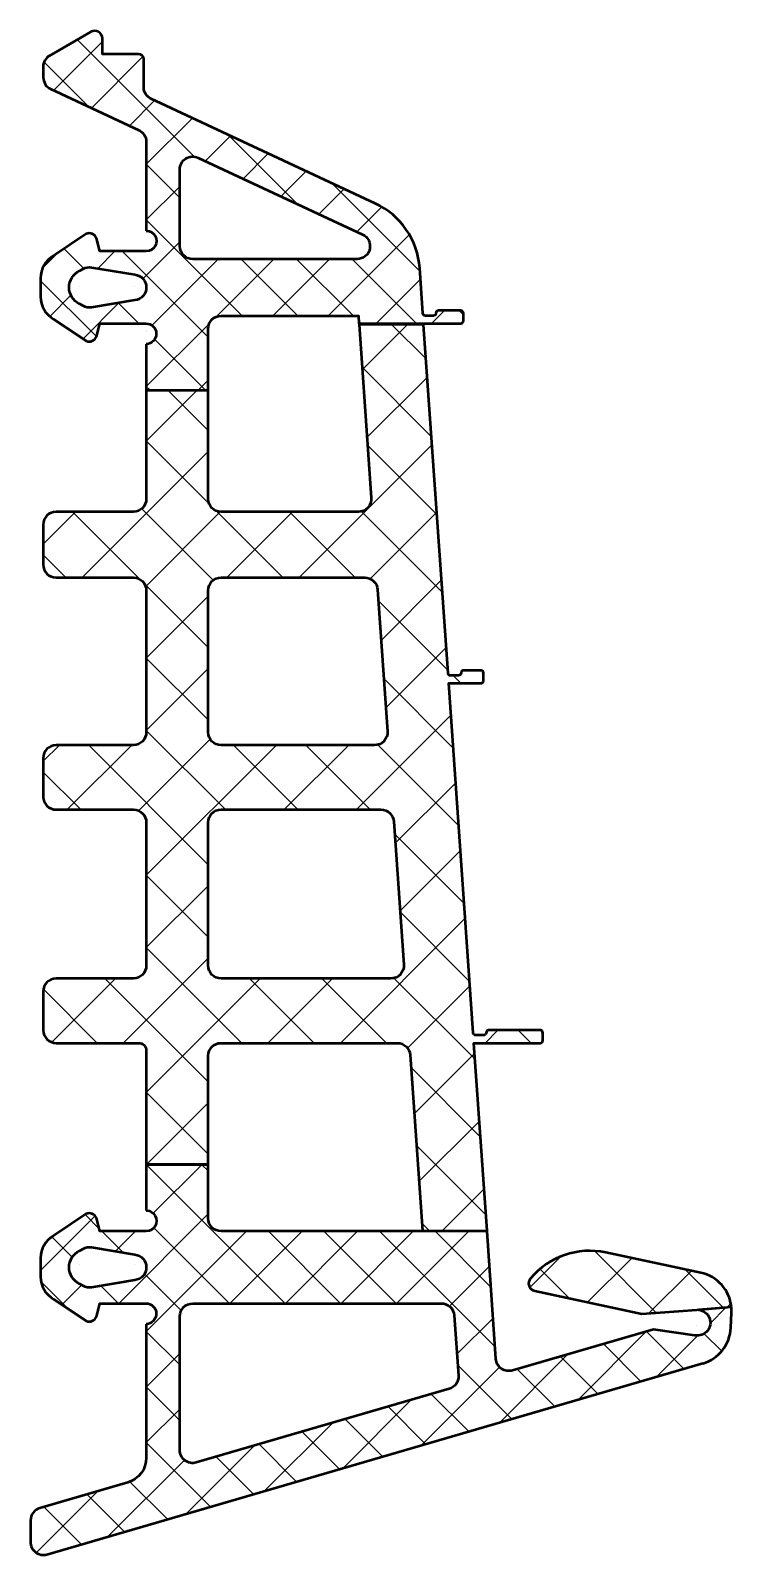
# Model space of a CAD drawing. Extents: x -4.5 to 22.7, y -15.2 to 44.
import ezdxf

# ---------------------------------------------------------------- set-up
doc = ezdxf.new("R2010")
doc.units = 0
for name, color, linetype, lineweight in [('0S-Alu contour', 7, 'Continuous', 50), ('0S-EPDM contour', 22, 'Continuous', 50), ('0S-EPDM hatch', 25, 'Continuous', 25), ('0S-PT contour', 91, 'Continuous', 50), ('0S-PT hatch', 103, 'Continuous', 25)]:
    doc.layers.add(name, color=color, linetype=linetype, lineweight=lineweight)

# ---------------------------------------------------------------- blocks, each defined once
blk = doc.blocks.new('284580__B1F8072A_C4BF_491D_9C93_916087E23566_')
at = {"layer": '0S-EPDM hatch'}
h = blk.add_hatch(dxfattribs=at)
h.set_pattern_fill('ANSI37', color=256, scale=0.625, angle=90, style=0)
edge = h.paths.add_edge_path()
edge.add_arc((-3.5, 24.82), 0.5, 90, 180)
edge.add_line((-4, 24.82), (-4, 23.27))
edge.add_arc((-3.5, 23.27), 0.5, 180, 270)
edge.add_line((-3.5, 22.77), (-0.5, 22.77))
edge.add_ellipse((-0.5, 22.27), major_axis=(-0.5, 0), ratio=1, start_angle=180, end_angle=270, ccw=False)
edge.add_line((0, 22.27), (0, 16.77))
edge.add_ellipse((-0.5, 16.77), major_axis=(-0.5, 0), ratio=1, start_angle=90, end_angle=180, ccw=False)
edge.add_line((-0.5, 16.27), (-3.5, 16.27))
edge.add_arc((-3.5, 15.77), 0.5, 90, 180)
edge.add_line((-4, 15.77), (-4, 14.27))
edge.add_arc((-3.5, 14.27), 0.5, 180, 270)
edge.add_line((-3.5, 13.77), (-0.5, 13.77))
edge.add_ellipse((-0.5, 13.27), major_axis=(-0.5, 0), ratio=1, start_angle=180, end_angle=270, ccw=False)
edge.add_line((0, 13.27), (0, 7.72))
edge.add_ellipse((-0.5, 7.72), major_axis=(-0.5, 0), ratio=1, start_angle=90, end_angle=180, ccw=False)
edge.add_line((-0.5, 7.22), (-3.5, 7.22))
edge.add_arc((-3.5, 6.72), 0.5, 90, 180)
edge.add_line((-4, 6.72), (-4, 5.22))
edge.add_arc((-3.5, 5.22), 0.5, 180, 270)
edge.add_line((-3.5, 4.72), (-0.3, 4.72))
edge.add_ellipse((-0.3, 4.42), major_axis=(-0.3, 0), ratio=1, start_angle=180, end_angle=270, ccw=False)
edge.add_line((0, 4.42), (0, 0.02))
edge.add_line((0, 0.02), (2.4, 0.02))
edge.add_line((2.4, 0.02), (2.4, 4.22))
edge.add_ellipse((2.9, 4.22), major_axis=(-0.5, 0), ratio=1, start_angle=270, end_angle=360, ccw=False)
edge.add_line((2.9, 4.72), (9.735, 4.72))
edge.add_ellipse((9.735, 4.22), major_axis=(-0.5, 0), ratio=1, start_angle=184, end_angle=270, ccw=False)
edge.add_line((10.234, 4.255), (10.71, -2.559))
edge.add_line((10.71, -2.559), (13.216, -2.559))
edge.add_line((13.216, -2.559), (12.707, 4.72))
edge.add_line((12.707, 4.72), (15.281, 4.72))
edge.add_arc((15.281, 4.82), 0.1, 270, 360)
edge.add_line((15.381, 4.82), (15.381, 5.12))
edge.add_arc((15.281, 5.12), 0.1, 0, 90)
edge.add_line((15.281, 5.22), (13.284, 5.22))
edge.add_arc((13.284, 5.12), 0.0999, 89.9453, 179.9453)
edge.add_ellipse((13.084, 5.12), major_axis=(-0.1, 0), ratio=1, start_angle=90, end_angle=180, ccw=False)
edge.add_line((13.084, 5.02), (12.78, 5.02))
edge.add_ellipse((12.78, 5.12), major_axis=(-0.1, 0), ratio=1, start_angle=2.50001, end_angle=90, ccw=False)
edge.add_line((12.68, 5.116), (11.732, 18.67))
edge.add_line((11.732, 18.67), (12.981, 18.67))
edge.add_arc((12.981, 18.77), 0.1, 270, 360)
edge.add_line((13.081, 18.77), (13.081, 19.07))
edge.add_arc((12.981, 19.07), 0.1, 0, 90)
edge.add_line((12.981, 19.17), (12.308, 19.17))
edge.add_arc((12.308, 19.07), 0.0999, 89.9453, 179.9453)
edge.add_ellipse((12.108, 19.07), major_axis=(-0.1, 0), ratio=1, start_angle=90, end_angle=180, ccw=False)
edge.add_line((12.108, 18.97), (11.804, 18.97))
edge.add_ellipse((11.804, 19.07), major_axis=(-0.1, 0), ratio=1, start_angle=2.50003, end_angle=90, ccw=False)
edge.add_line((11.704, 19.066), (10.759, 32.586))
edge.add_line((10.759, 32.586), (8.253, 32.586))
edge.add_line((8.253, 32.586), (8.723, 25.855))
edge.add_ellipse((8.225, 25.82), major_axis=(-0.5, 0), ratio=1, start_angle=90, end_angle=184, ccw=False)
edge.add_line((8.225, 25.32), (2.9, 25.32))
edge.add_ellipse((2.9, 25.82), major_axis=(-0.5, 0), ratio=1, start_angle=0, end_angle=90, ccw=False)
edge.add_line((2.4, 25.82), (2.4, 30.02))
edge.add_line((2.4, 30.02), (0, 30.02))
edge.add_line((0, 30.02), (0, 25.82))
edge.add_ellipse((-0.5, 25.82), major_axis=(-0.5, 0), ratio=1, start_angle=90, end_angle=180, ccw=False)
edge.add_line((-0.5, 25.32), (-3.5, 25.32))
edge = h.paths.add_edge_path()
edge.add_ellipse((2.9, 13.27), major_axis=(-0.5, 0), ratio=1, start_angle=270, end_angle=360, ccw=False)
edge.add_line((2.9, 13.77), (9.102, 13.77))
edge.add_ellipse((9.102, 13.27), major_axis=(-0.5, 0), ratio=1, start_angle=184, end_angle=270, ccw=False)
edge.add_line((9.601, 13.305), (9.989, 7.755))
edge.add_ellipse((9.49, 7.72), major_axis=(-0.5, 0), ratio=1, start_angle=90, end_angle=184, ccw=False)
edge.add_line((9.49, 7.22), (2.9, 7.22))
edge.add_ellipse((2.9, 7.72), major_axis=(-0.5, 0), ratio=1, start_angle=0, end_angle=90, ccw=False)
edge.add_line((2.4, 7.72), (2.4, 13.27))
edge = h.paths.add_edge_path()
edge.add_line((2.4, 16.77), (2.4, 22.27))
edge.add_ellipse((2.9, 22.27), major_axis=(-0.5, 0), ratio=1, start_angle=270, end_angle=360, ccw=False)
edge.add_line((2.9, 22.77), (8.473, 22.77))
edge.add_ellipse((8.473, 22.27), major_axis=(-0.5, 0), ratio=1, start_angle=184, end_angle=270, ccw=False)
edge.add_line((8.972, 22.305), (9.356, 16.805))
edge.add_ellipse((8.857, 16.77), major_axis=(-0.5, 0), ratio=1, start_angle=90, end_angle=184, ccw=False)
edge.add_line((8.857, 16.27), (2.9, 16.27))
edge.add_ellipse((2.9, 16.77), major_axis=(-0.5, 0), ratio=1, start_angle=0, end_angle=90, ccw=False)
at = {"layer": '0S-Alu contour', "color": 7}
for points in [[(2.9, 22.77), (8.473, 22.77)], [(2.4, 16.77), (2.4, 22.27)], [(8.972, 22.305), (9.356, 16.805)], [(8.857, 16.27), (2.9, 16.27)], [(2.9, 13.77), (9.102, 13.77)], [(2.4, 7.72), (2.4, 13.27)], [(9.601, 13.305), (9.989, 7.755)], [(9.49, 7.22), (2.9, 7.22)]]:
    blk.add_lwpolyline(points, dxfattribs=at)
at = {"layer": '0S-Alu contour', "color": 7, "extrusion": (0, 0, -1)}
for centre, start, end in [((-2.9, 22.27), 0, 90), ((-8.473, 22.27), 90, 176), ((-2.9, 16.77), 270, 0), ((-8.857, 16.77), 176, 270), ((-2.9, 13.27), 0, 90), ((-9.102, 13.27), 90, 176), ((-2.9, 7.72), 270, 0), ((-9.49, 7.72), 176, 270)]:
    blk.add_arc(centre, 0.5, start, end, dxfattribs=at)
at = {"layer": '0S-EPDM contour', "color": 7}
for points in [[(11.704, 19.066), (10.759, 32.586), (8.253, 32.586), (8.723, 25.855)], [(2.4, 25.82), (2.4, 30.02), (0, 30.02), (0, 25.82)], [(-0.5, 25.32), (-3.5, 25.32)], [(8.225, 25.32), (2.9, 25.32)], [(-4, 24.82), (-4, 23.27)], [(-3.5, 22.77), (-0.5, 22.77)], [(0, 22.27), (0, 16.77)], [(12.108, 18.97), (11.804, 18.97)], [(12.981, 19.17), (12.308, 19.17)], [(13.081, 18.77), (13.081, 19.07)], [(12.68, 5.116), (11.732, 18.67), (12.981, 18.67)], [(-0.5, 16.27), (-3.5, 16.27)], [(-4, 15.77), (-4, 14.27)], [(-3.5, 13.77), (-0.5, 13.77)], [(0, 13.27), (0, 7.72)], [(-0.5, 7.22), (-3.5, 7.22)], [(-4, 6.72), (-4, 5.22)], [(13.084, 5.02), (12.78, 5.02)], [(15.281, 5.22), (13.284, 5.22)], [(15.381, 4.82), (15.381, 5.12)], [(-3.5, 4.72), (-0.3, 4.72)], [(0, 4.42), (0, 0.02), (2.4, 0.02), (2.4, 4.22)], [(2.9, 4.72), (9.735, 4.72)], [(10.234, 4.255), (10.71, -2.559), (13.216, -2.559), (12.707, 4.72), (15.281, 4.72)]]:
    blk.add_lwpolyline(points, dxfattribs=at)
at = {"layer": '0S-EPDM contour', "color": 7, "extrusion": (0, 0, -1)}
for centre, radius, start, end in [((0.5, 25.82), 0.5, 180, 270), ((-2.9, 25.82), 0.5, 270, 0), ((-8.225, 25.82), 0.5, 176, 270), ((0.5, 22.27), 0.5, 90, 180), ((-11.804, 19.07), 0.1, 270, 357.49997), ((-12.108, 19.07), 0.1, 180, 270), ((0.5, 16.77), 0.5, 180, 270), ((0.5, 13.27), 0.5, 90, 180), ((0.5, 7.72), 0.5, 180, 270), ((-12.78, 5.12), 0.1, 270, 357.49999), ((-13.084, 5.12), 0.1, 180, 270), ((0.3, 4.42), 0.3, 90, 180), ((-2.9, 4.22), 0.5, 0, 90), ((-9.735, 4.22), 0.5, 90, 176)]:
    blk.add_arc(centre, radius, start, end, dxfattribs=at)
at = {"layer": '0S-EPDM contour', "color": 7}
for centre, radius, start, end in [((-3.5, 24.82), 0.5, 90, 180), ((-3.5, 23.27), 0.5, 180, 270), ((12.308, 19.07), 0.0999, 89.9453, 179.9453), ((12.981, 19.07), 0.1, 0, 90), ((12.981, 18.77), 0.1, 270, 0), ((-3.5, 15.77), 0.5, 90, 180), ((-3.5, 14.27), 0.5, 180, 270), ((-3.5, 6.72), 0.5, 90, 180), ((-3.5, 5.22), 0.5, 180, 270), ((13.284, 5.12), 0.0999, 89.9453, 179.9453), ((15.281, 5.12), 0.1, 0, 90), ((15.281, 4.82), 0.1, 270, 0)]:
    blk.add_arc(centre, radius, start, end, dxfattribs=at)
blk = doc.blocks.new('284580__C480DA5C_2212_46EC_87D9_DFFA38A0E2E8_')
at = {"layer": '0S-PT hatch'}
h = blk.add_hatch(dxfattribs=at)
h.set_pattern_fill('ANSI37', color=256, scale=0.48, angle=90, style=0)
edge = h.paths.add_edge_path()
edge.add_line((-1.937, -5.895), (-1.799, -5.38))
edge.add_line((-1.799, -5.38), (-0.014, -5.38))
edge.add_ellipse((-0.014, -5.78), major_axis=(-0.4, 0), ratio=1, start_angle=92.00847, end_angle=269.99974, ccw=False)
edge.add_line((0, -6.18), (0, -11.363))
edge.add_ellipse((-1, -11.363), major_axis=(-1, 0), ratio=1, start_angle=106.23155, end_angle=180, ccw=False)
edge.add_line((-0.72, -12.323), (-4.133, -13.317))
edge.add_arc((-3.993, -13.797), 0.5, 106.23155, 180)
edge.add_line((-4.493, -13.797), (-4.493, -14.63))
edge.add_arc((-3.993, -14.63), 0.5, 180, 286.23155)
edge.add_line((-3.854, -15.11), (21.593, -7.702))
edge.add_arc((21.174, -6.262), 1.5, 286.23155, 357.50027)
edge.add_line((22.672, -6.327), (22.699, -5.725))
edge.add_arc((21.04, -5.657), 1.66, 357.67598, 364.53166)
edge.add_line((22.695, -5.526), (21.437, -5.63))
edge.add_ellipse((21.38, -6.127), major_axis=(-0.5, 0), ratio=1, start_angle=78.90381, end_angle=263.38725, ccw=False)
edge.add_line((21.284, -6.618), (19.68, -6.384))
edge.add_line((19.68, -6.384), (14.203, -7.979))
edge.add_ellipse((14.063, -7.499), major_axis=(-0.5, 0), ratio=1, start_angle=4, end_angle=106.23155, ccw=False)
edge.add_line((13.564, -7.533), (13.218, -2.579))
edge.add_line((13.218, -2.579), (10.71, -2.579))
edge.add_line((10.71, -2.579), (2.9, -2.579))
edge.add_ellipse((2.9, -2.079), major_axis=(-0.5, 0), ratio=1, start_angle=0, end_angle=90, ccw=False)
edge.add_line((2.4, -2.079), (2.4, 0.001))
edge.add_line((2.4, 0.001), (0, 0.001))
edge.add_line((0, 0.001), (0, -1.78))
edge.add_ellipse((0, -2.18), major_axis=(-0.4, 0), ratio=1, start_angle=89.99974, end_angle=270.00118, ccw=False)
edge.add_line((0, -2.58), (-1.799, -2.58))
edge.add_line((-1.799, -2.58), (-1.937, -2.065))
edge.add_arc((-2.215, -2.18), 0.3, 22.49872, 112.50249)
edge.add_line((-2.329, -1.903), (-3.599, -2.752))
edge.add_arc((-3.1, -3.618), 1, 119.9913, 180.00709)
edge.add_line((-4.099, -3.618), (-4.1, -4.342))
edge.add_arc((-3.1, -4.342), 1, 179.99238, 240.00923)
edge.add_line((-3.6, -5.208), (-2.329, -6.057))
edge.add_arc((-2.215, -5.78), 0.3, 247.49634, 337.50625)
edge = h.paths.add_edge_path()
edge.add_ellipse((1.8, -11.069), major_axis=(-0.5, 0), ratio=1, start_angle=0, end_angle=106.23155, ccw=False)
edge.add_line((1.3, -11.069), (1.3, -5.879))
edge.add_ellipse((1.8, -5.879), major_axis=(-0.5, 0), ratio=1, start_angle=270, end_angle=360, ccw=False)
edge.add_line((1.8, -5.379), (11.444, -5.379))
edge.add_ellipse((11.444, -5.879), major_axis=(-0.5, 0), ratio=1, start_angle=184, end_angle=270, ccw=False)
edge.add_line((11.942, -5.844), (12.106, -8.179))
edge.add_ellipse((11.607, -8.214), major_axis=(-0.5, 0), ratio=1, start_angle=106.23155, end_angle=184, ccw=False)
edge.add_line((11.747, -8.694), (1.94, -11.549))
edge = h.paths.add_edge_path()
edge.add_line((-2.453, -4.697), (-2.592, -4.617))
edge.add_ellipse((-2.292, -3.98), major_axis=(-0.704, 0), ratio=1, start_angle=-64.84468, end_angle=64.84468, ccw=False)
edge.add_line((-2.592, -3.342), (-2.453, -3.262))
edge.add_ellipse((-2.203, -3.695), major_axis=(-0.5, 0), ratio=1, start_angle=260.51421, end_angle=300.00022, ccw=False)
edge.add_line((-2.121, -3.202), (-0.441, -3.483))
edge.add_ellipse((-0.503, -3.98), major_axis=(-0.501, 0), ratio=1, start_angle=97.06698, end_angle=262.93786, ccw=False)
edge.add_line((-0.441, -4.477), (-2.121, -4.757))
edge.add_ellipse((-2.203, -4.264), major_axis=(-0.5, 0), ratio=1, start_angle=59.99978, end_angle=99.48581, ccw=False)
at = {"layer": '0S-Alu contour', "color": 7}
for points in [[(-2.592, -3.342), (-2.453, -3.262)], [(-2.121, -3.202), (-0.441, -3.483)], [(-2.453, -4.697), (-2.592, -4.617)], [(-0.441, -4.477), (-2.121, -4.757)], [(1.3, -11.069), (1.3, -5.879)], [(1.8, -5.379), (11.444, -5.379)], [(11.942, -5.844), (12.106, -8.179)], [(11.747, -8.694), (1.94, -11.549)]]:
    blk.add_lwpolyline(points, dxfattribs=at)
at = {"layer": '0S-Alu contour', "color": 7, "extrusion": (0, 0, -1)}
for centre, radius, start, end in [((2.292, -3.98), 0.704, 295.15532, 64.84468), ((2.203, -3.695), 0.5, 59.99978, 99.48579), ((0.503, -3.98), 0.501, 97.06214, 262.93302), ((2.203, -4.264), 0.5, 260.51419, 300.00022), ((-1.8, -5.879), 0.5, 0, 90), ((-11.444, -5.879), 0.5, 90, 176), ((-11.607, -8.214), 0.5, 176, 253.76845), ((-1.8, -11.069), 0.5, 253.76845, 0)]:
    blk.add_arc(centre, radius, start, end, dxfattribs=at)
at = {"layer": '0S-PT contour', "color": 7}
for points in [[(2.4, -2.079), (2.4, 0.001), (0, 0.001), (0, -1.78)], [(-2.329, -1.903), (-3.599, -2.752)], [(0, -2.58), (-1.799, -2.58), (-1.937, -2.065)], [(13.564, -7.533), (13.218, -2.579), (10.71, -2.579), (2.9, -2.579)], [(-4.099, -3.618), (-4.1, -4.342)], [(-3.6, -5.208), (-2.329, -6.057)], [(-1.937, -5.895), (-1.799, -5.38), (-0.014, -5.38)], [(22.695, -5.526), (21.437, -5.63)], [(22.672, -6.327), (22.699, -5.725)], [(0, -6.18), (0, -11.363)], [(21.284, -6.618), (19.68, -6.384), (14.203, -7.979)], [(-3.854, -15.11), (21.593, -7.702)], [(-0.72, -12.323), (-4.133, -13.317)], [(-4.493, -13.797), (-4.493, -14.63)]]:
    blk.add_lwpolyline(points, dxfattribs=at)
for centre, radius, start, end in [((-2.215, -2.18), 0.3, 22.49872, 112.50249), ((-3.1, -3.618), 1, 119.9913, 180.00709), ((-3.1, -4.342), 1, 179.99238, 240.00923), ((-2.215, -5.78), 0.3, 247.49634, 337.50625), ((21.04, -5.657), 1.66, 357.67598, 4.53166), ((21.174, -6.262), 1.5, 286.23155, 357.50027), ((-3.993, -13.797), 0.5, 106.23155, 180), ((-3.993, -14.63), 0.5, 180, 286.23155)]:
    blk.add_arc(centre, radius, start, end, dxfattribs=at)
at = {"layer": '0S-PT contour', "color": 7, "extrusion": (0, 0, -1)}
for centre, radius, start, end in [((0, -2.18), 0.4, 89.99882, 270.00026), ((-2.9, -2.079), 0.5, 270, 0), ((0.014, -5.78), 0.4, 90.00026, 267.99153), ((-21.38, -6.127), 0.5, 96.61275, 281.09619), ((-14.063, -7.499), 0.5, 253.76845, 356), ((1, -11.363), 1, 180, 253.76845)]:
    blk.add_arc(centre, radius, start, end, dxfattribs=at)
blk = doc.blocks.new('284580__81412C93_DD2A_457E_B9F8_8E630F4E4A81_')
at = {"layer": '0S-PT hatch'}
h = blk.add_hatch(dxfattribs=at)
h.set_pattern_fill('ANSI37', color=256, scale=0.48, angle=90, style=0)
edge = h.paths.add_edge_path()
edge.add_arc((7.614, 34.56), 3, 4, 65)
edge.add_line((8.881, 37.279), (0.189, 41.332))
edge.add_ellipse((0.4, 41.785), major_axis=(-0.5, 0), ratio=1, start_angle=0, end_angle=65, ccw=False)
edge.add_line((-0.1, 41.785), (-0.1, 42.87))
edge.add_arc((-0.3, 42.87), 0.2, 0, 90)
edge.add_line((-0.3, 43.07), (-1.701, 43.07))
edge.add_line((-1.701, 43.07), (-1.701, 43.67))
edge.add_arc((-2.001, 43.67), 0.3, 0, 120)
edge.add_line((-2.151, 43.93), (-3.75, 43.007))
edge.add_arc((-3.5, 42.574), 0.5, 120, 180)
edge.add_line((-4, 42.574), (-4, 42.169))
edge.add_arc((-3.5, 42.169), 0.5, 180, 245)
edge.add_line((-3.711, 41.716), (-0.289, 40.12))
edge.add_ellipse((-0.5, 39.667), major_axis=(-0.5, 0), ratio=1, start_angle=180, end_angle=245, ccw=False)
edge.add_line((0, 39.667), (0, 36.22))
edge.add_ellipse((0, 35.82), major_axis=(-0.4, 0), ratio=1, start_angle=89.99974, end_angle=270.00096, ccw=False)
edge.add_line((0, 35.42), (-1.799, 35.42))
edge.add_line((-1.799, 35.42), (-1.937, 35.935))
edge.add_arc((-2.215, 35.82), 0.3, 22.49872, 112.50249)
edge.add_line((-2.329, 36.097), (-3.599, 35.248))
edge.add_arc((-3.1, 34.382), 1, 119.9913, 180.00709)
edge.add_line((-4.099, 34.382), (-4.1, 33.658))
edge.add_arc((-3.1, 33.658), 1, 179.99238, 240.00923)
edge.add_line((-3.6, 32.792), (-2.329, 31.943))
edge.add_arc((-2.215, 32.22), 0.3, 247.49634, 337.50625)
edge.add_line((-1.937, 32.105), (-1.799, 32.62))
edge.add_line((-1.799, 32.62), (-0.014, 32.62))
edge.add_ellipse((-0.014, 32.22), major_axis=(-0.4, 0), ratio=1, start_angle=92.00847, end_angle=269.99974, ccw=False)
edge.add_line((0, 31.82), (0, 30.03))
edge.add_line((0, 30.03), (2.4, 30.03))
edge.add_line((2.4, 30.03), (2.4, 32.421))
edge.add_ellipse((2.9, 32.421), major_axis=(-0.5, 0), ratio=1, start_angle=270, end_angle=360, ccw=False)
edge.add_line((2.9, 32.921), (8.229, 32.921))
edge.add_line((8.229, 32.921), (8.25, 32.62))
edge.add_line((8.25, 32.62), (10.756, 32.62))
edge.add_line((10.756, 32.62), (12.2, 32.62))
edge.add_arc((12.2, 32.72), 0.1, 270, 360)
edge.add_line((12.3, 32.72), (12.3, 33.02))
edge.add_arc((12.2, 33.02), 0.1, 0, 90)
edge.add_line((12.2, 33.12), (11.333, 33.12))
edge.add_arc((11.333, 33.02), 0.0999, 89.9453, 179.9453)
edge.add_ellipse((11.133, 33.02), major_axis=(-0.1, 0), ratio=1, start_angle=90, end_angle=180, ccw=False)
edge.add_line((11.133, 32.92), (10.829, 32.92))
edge.add_ellipse((10.829, 33.02), major_axis=(-0.1, 0), ratio=1, start_angle=2.50001, end_angle=90, ccw=False)
edge.add_line((10.729, 33.016), (10.606, 34.769))
edge = h.paths.add_edge_path()
edge.add_line((1.3, 35.621), (1.3, 38.595))
edge.add_ellipse((1.8, 38.595), major_axis=(-0.5, 0), ratio=1, start_angle=245, end_angle=360, ccw=False)
edge.add_line((2.011, 39.048), (8.389, 36.074))
edge.add_ellipse((8.177, 35.621), major_axis=(-0.5, 0), ratio=1, start_angle=90, end_angle=245, ccw=False)
edge.add_line((8.177, 35.121), (1.8, 35.121))
edge.add_ellipse((1.8, 35.621), major_axis=(-0.5, 0), ratio=1, start_angle=0, end_angle=90, ccw=False)
edge = h.paths.add_edge_path()
edge.add_line((-0.441, 33.523), (-2.121, 33.243))
edge.add_ellipse((-2.203, 33.736), major_axis=(-0.5, 0), ratio=1, start_angle=59.99978, end_angle=99.48581, ccw=False)
edge.add_line((-2.453, 33.303), (-2.592, 33.383))
edge.add_ellipse((-2.292, 34.02), major_axis=(-0.704, 0), ratio=1, start_angle=-64.84468, end_angle=64.84468, ccw=False)
edge.add_line((-2.592, 34.658), (-2.453, 34.738))
edge.add_ellipse((-2.203, 34.305), major_axis=(-0.5, 0), ratio=1, start_angle=260.51421, end_angle=300.00022, ccw=False)
edge.add_line((-2.121, 34.798), (-0.441, 34.517))
edge.add_ellipse((-0.503, 34.02), major_axis=(-0.501, 0), ratio=1, start_angle=97.06698, end_angle=262.93786, ccw=False)
at = {"layer": '0S-Alu contour', "color": 7}
for points in [[(2.011, 39.048), (8.389, 36.074)], [(1.3, 35.621), (1.3, 38.595)], [(8.177, 35.121), (1.8, 35.121)], [(-2.592, 34.658), (-2.453, 34.738)], [(-2.121, 34.798), (-0.441, 34.517)], [(-2.453, 33.303), (-2.592, 33.383)], [(-0.441, 33.523), (-2.121, 33.243)]]:
    blk.add_lwpolyline(points, dxfattribs=at)
at = {"layer": '0S-Alu contour', "color": 7, "extrusion": (0, 0, -1)}
for centre, radius, start, end in [((-1.8, 38.595), 0.5, 0, 115), ((-8.177, 35.621), 0.5, 115, 270), ((-1.8, 35.621), 0.5, 270, 0), ((2.292, 34.02), 0.704, 295.15532, 64.84468), ((2.203, 34.305), 0.5, 59.99978, 99.48579), ((0.503, 34.02), 0.501, 97.06214, 262.93302), ((2.203, 33.736), 0.5, 260.51419, 300.00022)]:
    blk.add_arc(centre, radius, start, end, dxfattribs=at)
at = {"layer": '0S-PT contour', "color": 7}
for points in [[(-2.151, 43.93), (-3.75, 43.007)], [(-0.3, 43.07), (-1.701, 43.07), (-1.701, 43.67)], [(-0.1, 41.785), (-0.1, 42.87)], [(-4, 42.574), (-4, 42.169)], [(-3.711, 41.716), (-0.289, 40.12)], [(8.881, 37.279), (0.189, 41.332)], [(0, 39.667), (0, 36.22)], [(-2.329, 36.097), (-3.599, 35.248)], [(0, 35.42), (-1.799, 35.42), (-1.937, 35.935)], [(-4.099, 34.382), (-4.1, 33.658)], [(10.729, 33.016), (10.606, 34.769)], [(12.2, 33.12), (11.333, 33.12)], [(-3.6, 32.792), (-2.329, 31.943)], [(-1.937, 32.105), (-1.799, 32.62), (-0.014, 32.62)], [(2.9, 32.921), (8.229, 32.921), (8.25, 32.62), (10.756, 32.62), (12.2, 32.62)], [(11.133, 32.92), (10.829, 32.92)], [(12.3, 32.72), (12.3, 33.02)], [(0, 31.82), (0, 30.03), (2.4, 30.03), (2.4, 32.421)]]:
    blk.add_lwpolyline(points, dxfattribs=at)
for centre, radius, start, end in [((-2.001, 43.67), 0.3, 0, 120), ((-3.5, 42.574), 0.5, 120, 180), ((-0.3, 42.87), 0.2, 0, 90), ((-3.5, 42.169), 0.5, 180, 245), ((7.614, 34.56), 3, 4, 65), ((-2.215, 35.82), 0.3, 22.49872, 112.50249), ((-3.1, 34.382), 1, 119.9913, 180.00709), ((-3.1, 33.658), 1, 179.99238, 240.00923), ((11.333, 33.02), 0.0999, 89.9453, 179.9453), ((12.2, 33.02), 0.1, 0, 90), ((12.2, 32.72), 0.1, 270, 0), ((-2.215, 32.22), 0.3, 247.49634, 337.50625)]:
    blk.add_arc(centre, radius, start, end, dxfattribs=at)
at = {"layer": '0S-PT contour', "color": 7, "extrusion": (0, 0, -1)}
for centre, radius, start, end in [((-0.4, 41.785), 0.5, 295, 0), ((0.5, 39.667), 0.5, 115, 180), ((0, 35.82), 0.4, 89.99904, 270.00026), ((0.014, 32.22), 0.4, 90.00026, 267.99153), ((-2.9, 32.421), 0.5, 0, 90), ((-10.829, 33.02), 0.1, 270, 357.49999), ((-11.133, 33.02), 0.1, 180, 270)]:
    blk.add_arc(centre, radius, start, end, dxfattribs=at)
blk = doc.blocks.new('284580__7563A564_CDA9_4BE8_B990_2C8775FCD78E_')
at = {"layer": '0S-EPDM hatch'}
h = blk.add_hatch(dxfattribs=at)
h.set_pattern_fill('ANSI37', color=256, scale=0.625, angle=90, style=0)
edge = h.paths.add_edge_path()
edge.add_arc((21.198, -5.663), 1.504, 5.57841, 77.92811)
edge.add_line((21.512, -4.192), (17.821, -3.406))
edge.add_arc((17.196, -6.34), 3, 77.9782, 139.88899)
edge.add_arc((15.131, -4.601), 0.3, 139.88899, 257.9782)
edge.add_line((15.069, -4.894), (19.217, -5.778))
edge.add_line((19.217, -5.778), (21.355, -5.628))
edge.add_line((21.355, -5.628), (22.695, -5.517))
at = {"layer": '0S-EPDM contour', "color": 7}
for points in [[(21.512, -4.192), (17.821, -3.406)], [(15.069, -4.894), (19.217, -5.778), (21.355, -5.628), (22.695, -5.517)]]:
    blk.add_lwpolyline(points, dxfattribs=at)
for centre, radius, start, end in [((17.196, -6.34), 3, 77.9782, 139.88899), ((15.131, -4.601), 0.3, 139.88899, 257.9782), ((21.198, -5.663), 1.504, 5.57841, 77.92811)]:
    blk.add_arc(centre, radius, start, end, dxfattribs=at)
blk = doc.blocks.new('284580__5FB927F4_36BE_4306_AE03_D928648AF7F5_')
at = {"layer": '0S-EPDM contour', "color": 7}
for name in ['284580__B1F8072A_C4BF_491D_9C93_916087E23566_', '284580__7563A564_CDA9_4BE8_B990_2C8775FCD78E_']:
    blk.add_blockref(name, (0, 0), dxfattribs=at)
at = {"layer": '0S-PT contour', "color": 7}
for name in ['284580__81412C93_DD2A_457E_B9F8_8E630F4E4A81_', '284580__C480DA5C_2212_46EC_87D9_DFFA38A0E2E8_']:
    blk.add_blockref(name, (0, 0), dxfattribs=at)

msp = doc.modelspace()

# ---------------------------------------------------------------- block references
at = {"layer": '0S-Alu contour', "color": 7}
msp.add_blockref('284580__5FB927F4_36BE_4306_AE03_D928648AF7F5_', (0, 0), dxfattribs=at)

doc.saveas('drawing.dxf')
